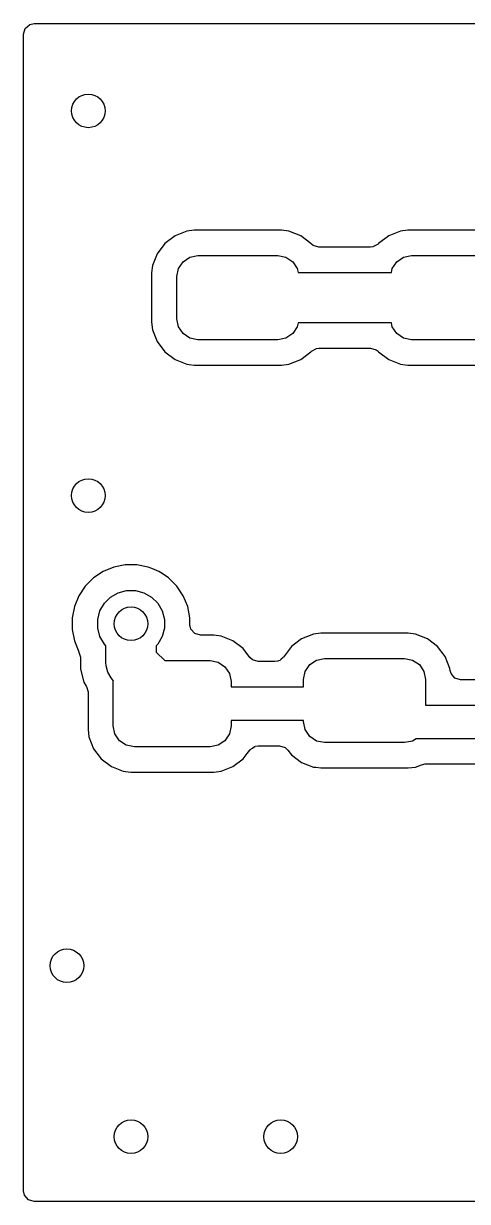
# Model space of a CAD drawing. Extents: x 4.56 to 6.88, y -4.44 to -3.89.
# Drawn here: x 4.56 to 4.767, y -4.44 to -3.889 of the extents above; entities that cross this region are included whole.
import ezdxf

# ---------------------------------------------------------------- set-up
doc = ezdxf.new("R2010")
doc.units = 0
doc.header["$MEASUREMENT"] = 0
doc.layers.add('BLACK', color=7, linetype='CONTINUOUS')

msp = doc.modelspace()

# ---------------------------------------------------------------- linework, layer by layer
at = {"layer": 'BLACK', "linetype": 'CONTINUOUS'}
for p, q in [((4.56049, -3.89143), (4.5626, -3.8896)), ((4.5626, -3.8896), (4.56467, -3.88915)), ((4.56467, -3.88915), (6.87754, -3.88915)), ((4.5597, -3.89411), (4.56049, -3.89143)), ((4.5597, -4.16728), (4.5597, -3.89411)), ((4.63058, -3.98849), (4.62583, -3.99209)), ((4.63612, -3.9863), (4.63058, -3.98849)), ((4.63058, -3.98849), (4.63058, -3.98849)), ((4.6396, -3.98589), (4.63612, -3.9863)), ((4.6804, -3.98589), (4.6396, -3.98589)), ((4.6396, -3.98589), (4.6396, -3.98589)), ((4.68388, -3.9863), (4.6804, -3.98589)), ((4.6804, -3.98589), (4.6804, -3.98589)), ((4.68942, -3.98849), (4.68388, -3.9863)), ((4.68388, -3.9863), (4.68388, -3.9863)), ((4.69417, -3.99209), (4.68942, -3.98849)), ((4.68942, -3.98849), (4.68942, -3.98849)), ((4.73058, -3.98849), (4.72583, -3.99209)), ((4.73612, -3.9863), (4.73058, -3.98849)), ((4.73058, -3.98849), (4.73058, -3.98849)), ((4.7396, -3.98589), (4.73612, -3.9863)), ((4.7804, -3.98589), (4.7396, -3.98589)), ((4.7396, -3.98589), (4.7396, -3.98589)), ((4.62583, -3.99209), (4.62223, -3.99684)), ((4.69439, -3.99231), (4.69417, -3.99209)), ((4.69521, -3.99297), (4.69439, -3.99231)), ((4.6979, -3.99376), (4.69521, -3.99297)), ((4.7221, -3.99376), (4.6979, -3.99376)), ((4.72316, -3.99365), (4.7221, -3.99376)), ((4.72561, -3.99231), (4.72316, -3.99365)), ((4.72583, -3.99209), (4.72561, -3.99231)), ((4.62223, -3.99684), (4.62004, -4.00238)), ((4.62223, -3.99684), (4.62223, -3.99684)), ((4.63221, -4.00379), (4.63434, -4.0006)), ((4.63434, -4.0006), (4.63753, -3.99847)), ((4.63753, -3.99847), (4.6413, -3.99772)), ((4.6413, -3.99772), (4.6787, -3.99772)), ((4.6787, -3.99772), (4.68247, -3.99847)), ((4.68247, -3.99847), (4.68566, -4.0006)), ((4.68566, -4.0006), (4.68779, -4.00379)), ((4.73221, -4.00379), (4.73434, -4.0006)), ((4.73434, -4.0006), (4.73753, -3.99847)), ((4.73753, -3.99847), (4.7413, -3.99772)), ((4.7413, -3.99772), (4.7787, -3.99772)), ((4.62004, -4.00238), (4.61963, -4.00586)), ((4.61963, -4.00586), (4.61963, -4.02894)), ((4.63146, -4.00756), (4.63221, -4.00379)), ((4.68779, -4.00379), (4.68815, -4.00559)), ((4.68815, -4.00559), (4.73185, -4.00559)), ((4.73185, -4.00559), (4.73221, -4.00379)), ((4.63146, -4.02724), (4.63146, -4.00756)), ((4.63221, -4.03101), (4.63146, -4.02724)), ((4.61963, -4.02894), (4.62004, -4.03242)), ((4.62004, -4.03242), (4.62223, -4.03797)), ((4.63434, -4.0342), (4.63221, -4.03101)), ((4.63753, -4.03634), (4.63434, -4.0342)), ((4.68566, -4.0342), (4.68247, -4.03634)), ((4.68779, -4.03101), (4.68566, -4.0342)), ((4.68815, -4.02921), (4.68779, -4.03101)), ((4.73185, -4.02921), (4.68815, -4.02921)), ((4.73221, -4.03101), (4.73185, -4.02921)), ((4.73434, -4.0342), (4.73221, -4.03101)), ((4.73753, -4.03634), (4.73434, -4.0342)), ((4.62223, -4.03797), (4.62223, -4.03797)), ((4.62223, -4.03797), (4.62583, -4.04271)), ((4.6413, -4.03709), (4.63753, -4.03634)), ((4.6787, -4.03709), (4.6413, -4.03709)), ((4.68247, -4.03634), (4.6787, -4.03709)), ((4.7413, -4.03709), (4.73753, -4.03634)), ((4.7787, -4.03709), (4.7413, -4.03709)), ((4.62583, -4.04271), (4.63058, -4.04631)), ((4.68942, -4.04631), (4.69417, -4.04271)), ((4.69417, -4.04271), (4.69439, -4.0425)), ((4.69417, -4.04271), (4.69417, -4.04271)), ((4.69439, -4.0425), (4.69684, -4.04116)), ((4.69684, -4.04116), (4.6979, -4.04104)), ((4.6979, -4.04104), (4.7221, -4.04104)), ((4.7221, -4.04104), (4.72479, -4.04183)), ((4.72479, -4.04183), (4.72561, -4.0425)), ((4.72561, -4.0425), (4.72583, -4.04271)), ((4.72583, -4.04271), (4.73058, -4.04631)), ((4.63058, -4.04631), (4.63058, -4.04631)), ((4.63058, -4.04631), (4.63612, -4.0485)), ((4.63612, -4.0485), (4.63612, -4.0485)), ((4.63612, -4.0485), (4.63722, -4.04863)), ((4.63722, -4.04863), (4.6396, -4.04892)), ((4.6396, -4.04892), (4.6396, -4.04892)), ((4.6396, -4.04892), (4.6804, -4.04892)), ((4.6804, -4.04892), (4.68388, -4.0485)), ((4.6804, -4.04892), (4.6804, -4.04892)), ((4.68388, -4.0485), (4.68942, -4.04631)), ((4.73058, -4.04631), (4.73058, -4.04631)), ((4.73058, -4.04631), (4.73612, -4.0485)), ((4.73612, -4.0485), (4.73612, -4.0485)), ((4.73612, -4.0485), (4.73722, -4.04863)), ((4.73722, -4.04863), (4.7396, -4.04892)), ((4.7396, -4.04892), (4.7396, -4.04892)), ((4.7396, -4.04892), (4.7804, -4.04892)), ((4.60196, -4.14348), (4.59694, -4.14556)), ((4.60728, -4.14242), (4.60196, -4.14348)), ((4.60196, -4.14348), (4.60196, -4.14348)), ((4.61272, -4.14242), (4.60728, -4.14242)), ((4.60728, -4.14242), (4.60728, -4.14242)), ((4.61804, -4.14348), (4.61272, -4.14242)), ((4.61272, -4.14242), (4.61272, -4.14242)), ((4.61971, -4.14417), (4.61804, -4.14348)), ((4.61804, -4.14348), (4.61804, -4.14348)), ((4.62306, -4.14556), (4.61971, -4.14417)), ((4.59242, -4.14858), (4.58858, -4.15242)), ((4.59694, -4.14556), (4.59242, -4.14858)), ((4.59242, -4.14858), (4.59242, -4.14858)), ((4.62453, -4.14654), (4.62306, -4.14556)), ((4.62758, -4.14858), (4.62453, -4.14654)), ((4.63142, -4.15242), (4.62758, -4.14858)), ((4.62758, -4.14858), (4.62758, -4.14858)), ((4.58858, -4.15242), (4.58556, -4.15694)), ((4.58858, -4.15242), (4.58858, -4.15242)), ((4.60041, -4.15751), (4.60397, -4.15545)), ((4.60397, -4.15545), (4.60794, -4.15439)), ((4.60794, -4.15439), (4.61206, -4.15439)), ((4.61206, -4.15439), (4.61603, -4.15545)), ((4.61603, -4.15545), (4.61959, -4.15751)), ((4.63444, -4.15694), (4.63142, -4.15242)), ((4.63142, -4.15242), (4.63142, -4.15242)), ((4.58556, -4.15694), (4.58348, -4.16196)), ((4.59545, -4.16397), (4.59751, -4.16041)), ((4.59751, -4.16041), (4.60041, -4.15751)), ((4.61959, -4.15751), (4.62249, -4.16041)), ((4.62249, -4.16041), (4.62455, -4.16397)), ((4.63652, -4.16196), (4.63444, -4.15694)), ((4.58348, -4.16196), (4.58242, -4.16728)), ((4.58348, -4.16196), (4.58348, -4.16196)), ((4.59439, -4.16794), (4.59545, -4.16397)), ((4.62455, -4.16397), (4.62561, -4.16794)), ((4.63758, -4.16728), (4.63652, -4.16196)), ((4.5597, -4.43533), (4.5597, -4.16728)), ((4.58242, -4.16728), (4.58242, -4.17272)), ((4.59439, -4.17206), (4.59439, -4.16794)), ((4.59545, -4.17603), (4.59439, -4.17206)), ((4.62561, -4.17206), (4.62455, -4.17603)), ((4.62561, -4.16794), (4.62561, -4.17206)), ((4.63758, -4.17044), (4.63758, -4.16728)), ((4.63758, -4.16728), (4.63758, -4.16728)), ((4.63803, -4.1725), (4.63758, -4.17044)), ((4.58242, -4.17272), (4.58348, -4.17804)), ((4.59751, -4.17959), (4.59545, -4.17603)), ((4.62455, -4.17603), (4.62249, -4.17959)), ((4.63986, -4.17462), (4.63803, -4.1725)), ((4.64254, -4.1754), (4.63986, -4.17462)), ((4.64868, -4.1754), (4.64254, -4.1754)), ((4.65216, -4.17582), (4.64868, -4.1754)), ((4.64868, -4.1754), (4.64868, -4.1754)), ((4.6577, -4.17801), (4.65216, -4.17582)), ((4.65216, -4.17582), (4.65216, -4.17582)), ((4.68984, -4.17702), (4.68509, -4.18062)), ((4.69538, -4.17484), (4.68984, -4.17702)), ((4.68984, -4.17702), (4.68984, -4.17702)), ((4.69886, -4.17442), (4.69538, -4.17484)), ((4.73966, -4.17442), (4.69886, -4.17442)), ((4.69886, -4.17442), (4.69886, -4.17442)), ((4.74314, -4.17484), (4.73966, -4.17442)), ((4.73966, -4.17442), (4.73966, -4.17442)), ((4.74868, -4.17702), (4.74314, -4.17484)), ((4.74314, -4.17484), (4.74314, -4.17484)), ((4.75343, -4.18062), (4.74868, -4.17702)), ((4.74868, -4.17702), (4.74868, -4.17702)), ((4.58348, -4.17804), (4.58348, -4.17804)), ((4.58348, -4.17804), (4.58556, -4.18306)), ((4.58556, -4.18306), (4.58567, -4.18328)), ((4.59819, -4.18027), (4.59751, -4.17959)), ((4.59819, -4.18815), (4.59819, -4.18027)), ((4.62249, -4.17959), (4.62181, -4.18027)), ((4.62181, -4.18027), (4.62181, -4.18326)), ((4.66245, -4.18161), (4.6577, -4.17801)), ((4.6577, -4.17801), (4.6577, -4.17801)), ((4.66558, -4.18574), (4.66245, -4.18161)), ((4.68509, -4.18062), (4.68129, -4.18564)), ((4.75703, -4.18537), (4.75343, -4.18062)), ((4.58567, -4.18328), (4.58562, -4.18331)), ((4.58562, -4.18331), (4.58636, -4.18567)), ((4.58636, -4.18567), (4.58636, -4.18576)), ((4.58636, -4.18576), (4.58636, -4.19126)), ((4.59829, -4.18969), (4.59819, -4.18815)), ((4.62181, -4.18326), (4.62579, -4.18723)), ((4.62579, -4.18723), (4.64698, -4.18723)), ((4.64698, -4.18723), (4.65074, -4.18798)), ((4.65074, -4.18798), (4.65394, -4.19012)), ((4.66685, -4.18692), (4.66558, -4.18574)), ((4.66954, -4.18771), (4.66685, -4.18692)), ((4.67728, -4.18771), (4.66954, -4.18771)), ((4.67867, -4.18751), (4.67728, -4.18771)), ((4.67905, -4.18727), (4.67867, -4.18751)), ((4.6796, -4.18713), (4.67905, -4.18727)), ((4.68025, -4.18649), (4.6796, -4.18713)), ((4.68103, -4.18599), (4.68025, -4.18649)), ((4.68121, -4.18558), (4.68103, -4.18599)), ((4.68129, -4.18564), (4.68121, -4.18558)), ((4.6936, -4.18913), (4.69679, -4.187)), ((4.69679, -4.187), (4.70056, -4.18625)), ((4.70056, -4.18625), (4.73796, -4.18625)), ((4.73796, -4.18625), (4.74173, -4.187)), ((4.74173, -4.187), (4.74492, -4.18913)), ((4.75922, -4.19091), (4.75703, -4.18537)), ((4.75703, -4.18537), (4.75703, -4.18537)), ((4.58636, -4.19126), (4.58797, -4.19728)), ((4.59909, -4.19267), (4.59829, -4.18969)), ((4.60063, -4.19534), (4.59909, -4.19267)), ((4.65394, -4.19012), (4.65607, -4.19331)), ((4.65607, -4.19331), (4.65682, -4.19708)), ((4.69072, -4.19609), (4.69147, -4.19233)), ((4.69147, -4.19233), (4.6936, -4.18913)), ((4.74492, -4.18913), (4.74706, -4.19233)), ((4.74706, -4.19233), (4.74781, -4.19609)), ((4.75933, -4.19183), (4.75922, -4.19091)), ((4.75974, -4.1933), (4.75933, -4.19183)), ((4.76157, -4.19541), (4.75974, -4.1933)), ((4.58797, -4.19728), (4.58906, -4.19917)), ((4.58906, -4.19917), (4.58906, -4.19917)), ((4.58906, -4.19917), (4.58906, -4.19917)), ((4.58906, -4.19917), (4.58921, -4.19942)), ((4.58921, -4.19942), (4.58987, -4.2019)), ((4.60165, -4.1965), (4.60063, -4.19534)), ((4.60179, -4.19664), (4.60165, -4.1965)), ((4.6017, -4.19708), (4.60179, -4.19664)), ((4.6017, -4.21775), (4.6017, -4.19708)), ((4.65682, -4.19708), (4.65682, -4.19954)), ((4.65682, -4.19954), (4.69072, -4.19954)), ((4.69072, -4.19954), (4.69072, -4.19609)), ((4.74781, -4.19609), (4.74781, -4.20803)), ((4.76425, -4.1962), (4.76157, -4.19541)), ((4.78565, -4.1962), (4.76425, -4.1962)), ((4.58987, -4.2019), (4.58987, -4.21944)), ((4.74781, -4.20803), (4.88591, -4.20803)), ((4.69072, -4.21529), (4.65682, -4.21529)), ((4.65682, -4.21529), (4.65682, -4.21775)), ((4.69072, -4.21578), (4.69072, -4.21529)), ((4.69147, -4.21954), (4.69072, -4.21578)), ((4.58987, -4.21944), (4.59029, -4.22293)), ((4.60245, -4.22151), (4.6017, -4.21775)), ((4.60459, -4.22471), (4.60245, -4.22151)), ((4.65607, -4.22151), (4.65394, -4.22471)), ((4.65682, -4.21775), (4.65607, -4.22151)), ((4.6936, -4.22274), (4.69147, -4.21954)), ((4.59029, -4.22293), (4.59248, -4.22847)), ((4.60778, -4.22684), (4.60459, -4.22471)), ((4.61155, -4.22759), (4.60778, -4.22684)), ((4.65074, -4.22684), (4.64698, -4.22759)), ((4.65394, -4.22471), (4.65074, -4.22684)), ((4.66814, -4.22732), (4.66954, -4.22712)), ((4.66954, -4.22712), (4.6795, -4.22712)), ((4.6795, -4.22712), (4.68218, -4.2279)), ((4.69679, -4.22487), (4.6936, -4.22274)), ((4.70056, -4.22562), (4.69679, -4.22487)), ((4.73796, -4.22562), (4.70056, -4.22562)), ((4.74173, -4.22487), (4.73796, -4.22562)), ((4.74336, -4.22378), (4.74173, -4.22487)), ((4.88264, -4.22378), (4.74336, -4.22378)), ((4.59248, -4.22847), (4.59248, -4.22847)), ((4.59248, -4.22847), (4.59608, -4.23322)), ((4.64698, -4.22759), (4.61155, -4.22759)), ((4.66245, -4.23322), (4.6644, -4.23064)), ((4.6644, -4.23064), (4.66558, -4.22908)), ((4.66558, -4.22908), (4.66572, -4.22898)), ((4.66572, -4.22898), (4.66579, -4.22883)), ((4.66579, -4.22883), (4.66683, -4.22816)), ((4.66683, -4.22816), (4.66783, -4.22742)), ((4.66783, -4.22742), (4.66804, -4.22738)), ((4.66804, -4.22738), (4.66814, -4.22732)), ((4.68218, -4.2279), (4.68345, -4.22908)), ((4.68345, -4.22908), (4.68509, -4.23125)), ((4.68509, -4.23125), (4.68984, -4.23485)), ((4.59608, -4.23322), (4.60082, -4.23682)), ((4.60082, -4.23682), (4.60082, -4.23682)), ((4.60082, -4.23682), (4.60637, -4.239)), ((4.65216, -4.239), (4.6577, -4.23682)), ((4.6577, -4.23682), (4.66245, -4.23322)), ((4.68984, -4.23485), (4.68984, -4.23485)), ((4.68984, -4.23485), (4.69538, -4.23703)), ((4.69538, -4.23703), (4.69538, -4.23703)), ((4.69538, -4.23703), (4.69648, -4.23716)), ((4.69648, -4.23716), (4.69886, -4.23745)), ((4.69886, -4.23745), (4.69886, -4.23745)), ((4.69886, -4.23745), (4.73966, -4.23745)), ((4.73966, -4.23745), (4.74314, -4.23703)), ((4.73966, -4.23745), (4.73966, -4.23745)), ((4.74314, -4.23703), (4.74587, -4.23596)), ((4.74587, -4.23596), (4.74769, -4.23561)), ((4.74769, -4.23561), (4.78565, -4.23561)), ((4.60637, -4.239), (4.60637, -4.239)), ((4.60637, -4.239), (4.60747, -4.23913)), ((4.60747, -4.23913), (4.60985, -4.23942)), ((4.60985, -4.23942), (4.60985, -4.23942)), ((4.60985, -4.23942), (4.64868, -4.23942)), ((4.64868, -4.23942), (4.65216, -4.239)), ((4.64868, -4.23942), (4.64868, -4.23942)), ((4.56015, -4.4374), (4.5597, -4.43533)), ((4.56198, -4.43951), (4.56015, -4.4374)), ((4.56467, -4.4403), (4.56198, -4.43951)), ((6.87754, -4.4403), (4.56467, -4.4403))]:
    msp.add_line(p, q, dxfattribs=at)
at = {"layer": 'BLACK'}
for centre in [(4.59, -3.93), (4.59, -4.11), (4.61, -4.17), (4.58, -4.33), (4.61, -4.41), (4.68, -4.41)]:
    msp.add_circle(centre, 0.00787, dxfattribs=at)

doc.saveas('drawing.dxf')
